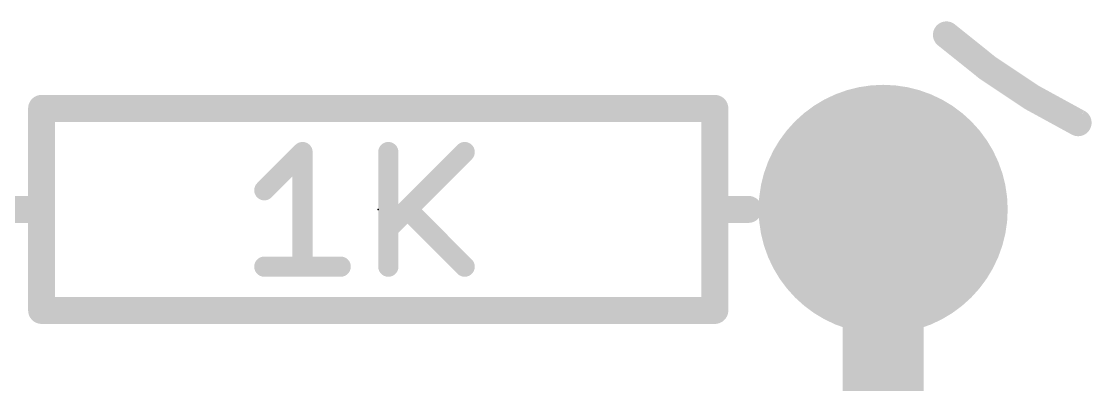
# Model space of a CAD drawing. Extents: x -31 to 86, y -14 to 53.
# Drawn here: x 48.43 to 56.5, y 21.86 to 24.6 of the extents above; entities that cross this region are included whole.
import ezdxf

# ---------------------------------------------------------------- set-up
doc = ezdxf.new("R2010")
doc.units = 0
for name, color, linetype in [('1', 12, 'CONTINUOUS'), ('17', 110, 'CONTINUOUS'), ('21', 41, 'CONTINUOUS'), ('22', 40, 'CONTINUOUS'), ('23', 53, 'CONTINUOUS')]:
    doc.layers.add(name, color=color, linetype=linetype)

# ---------------------------------------------------------------- blocks, each defined once
blk = doc.blocks.new('ROUNDP')
at = {"const_width": 0.5}
blk.add_lwpolyline([(0, -0.25, 1), (0, 0.25, 1), (0, -0.25)], format="xyb", dxfattribs=at)

msp = doc.modelspace()

# ---------------------------------------------------------------- linework, layer by layer
at = {"layer": '1', "const_width": 0.6096}
for points in [[(54.9275, 21.59), (54.9275, 23.1775)], [(53.34, 20.0025), (54.9275, 21.59)]]:
    msp.add_lwpolyline(points, dxfattribs=at)
at = {"layer": '1', "const_width": 0.3048}
for points in [[(55.0799, 23.1775, 1), (54.7751, 23.1775)], [(55.0353, 21.4822, 1), (54.8197, 21.6978)]]:
    msp.add_lwpolyline(points, format="xyb", dxfattribs=at)
at = {"layer": '21'}
for points, const_width in [([(55.4382, 24.5321, 1), (55.3713, 24.4556)], 0.1016), ([(55.4047, 24.4938, 0.0655), (56.3986, 23.8313)], 0.2032), ([(48.5775, 23.9903, 1), (48.5775, 23.8887)], 0.1016), ([(48.6283, 23.9395, 1), (48.5267, 23.9395)], 0.1016), ([(53.7083, 23.9395, 1), (53.6067, 23.9395)], 0.1016), ([(53.6575, 23.8887, 1), (53.6575, 23.9903)], 0.1016), ([(56.3762, 23.7857, 1), (56.4211, 23.8768)], 0.1016), ([(50.5844, 23.61, 1), (50.5082, 23.61)], 0.0762), ([(50.5732, 23.5831, 1), (50.5194, 23.637)], 0.0762), ([(51.2318, 23.61, 1), (51.1556, 23.61)], 0.0762), ([(51.7969, 23.5831, 1), (51.743, 23.637)], 0.0762), ([(50.2312, 23.3489, 1), (50.2851, 23.295)], 0.0762), ([(48.6283, 23.1775, 1), (48.5267, 23.1775)], 0.1016), ([(48.5775, 23.1267, 1), (48.5775, 23.2283)], 0.1016), ([(53.7083, 23.1775, 1), (53.6067, 23.1775)], 0.1016), ([(53.6575, 23.2283, 1), (53.6575, 23.1267)], 0.1016), ([(53.9115, 23.1267, 1), (53.9115, 23.2283)], 0.1016), ([(48.5267, 23.1775, 1), (48.6283, 23.1775)], 0.1016), ([(51.3647, 23.2048, 1), (51.3108, 23.1509)], 0.0762), ([(53.6067, 23.1775, 1), (53.7083, 23.1775)], 0.1016), ([(51.1668, 23.0608, 1), (51.2206, 23.0069)], 0.0762), ([(50.2582, 22.7838, 1), (50.2582, 22.7076)], 0.0762), ([(50.5082, 22.7457, 1), (50.5844, 22.7457)], 0.0762), ([(50.8344, 22.7076, 1), (50.8344, 22.7838)], 0.0762), ([(51.1556, 22.7457, 1), (51.2318, 22.7457)], 0.0762), ([(51.743, 22.7188, 1), (51.7969, 22.7726)], 0.0762), ([(48.5775, 22.4663, 1), (48.5775, 22.3647)], 0.1016), ([(48.5267, 22.4155, 1), (48.6283, 22.4155)], 0.1016), ([(53.6067, 22.4155, 1), (53.7083, 22.4155)], 0.1016), ([(53.6575, 22.3647, 1), (53.6575, 22.4663)], 0.1016)]:
    msp.add_lwpolyline(points, format="xyb", dxfattribs=dict(at, const_width=const_width))
for points, const_width in [([(48.5775, 23.9395), (53.6575, 23.9395)], 0.2032), ([(48.5775, 23.1775), (48.5775, 23.9395)], 0.2032), ([(53.6575, 23.9395), (53.6575, 23.1775)], 0.2032), ([(50.2582, 23.3219), (50.5463, 23.61)], 0.1524), ([(50.5463, 23.61), (50.5463, 22.7457)], 0.1524), ([(51.1937, 23.61), (51.1937, 22.7457)], 0.1524), ([(51.1937, 23.0338), (51.7699, 23.61)], 0.1524), ([(48.5775, 23.1775), (48.3235, 23.1775)], 0.2032), ([(48.5775, 22.4155), (48.5775, 23.1775)], 0.2032), ([(53.6575, 23.1775), (53.6575, 22.4155)], 0.2032), ([(53.6575, 23.1775), (53.9115, 23.1775)], 0.2032), ([(51.3378, 23.1779), (51.7699, 22.7457)], 0.1524), ([(50.2582, 22.7457), (50.8344, 22.7457)], 0.1524), ([(53.6575, 22.4155), (48.5775, 22.4155)], 0.2032)]:
    msp.add_lwpolyline(points, dxfattribs=dict(at, const_width=const_width))
at = {"layer": '22'}
for points, const_width in [([(55.4382, 24.5321, 1), (55.3713, 24.4556)], 0.1016), ([(55.4047, 24.4938, 0.0655), (56.3986, 23.8313)], 0.2032), ([(56.3762, 23.7857, 1), (56.4211, 23.8768)], 0.1016)]:
    msp.add_lwpolyline(points, format="xyb", dxfattribs=dict(at, const_width=const_width))
at = {"layer": '23'}
msp.add_point((51.1175, 23.1775), dxfattribs=at)

# ---------------------------------------------------------------- block references
at = {"layer": '17', "xscale": 1.8796, "yscale": 1.8796}
msp.add_blockref('ROUNDP', (54.9275, 23.1775), dxfattribs=at)
msp.add_blockref('ROUNDP', (54.9275, 23.1775), dxfattribs=at)

doc.saveas('drawing.dxf')
